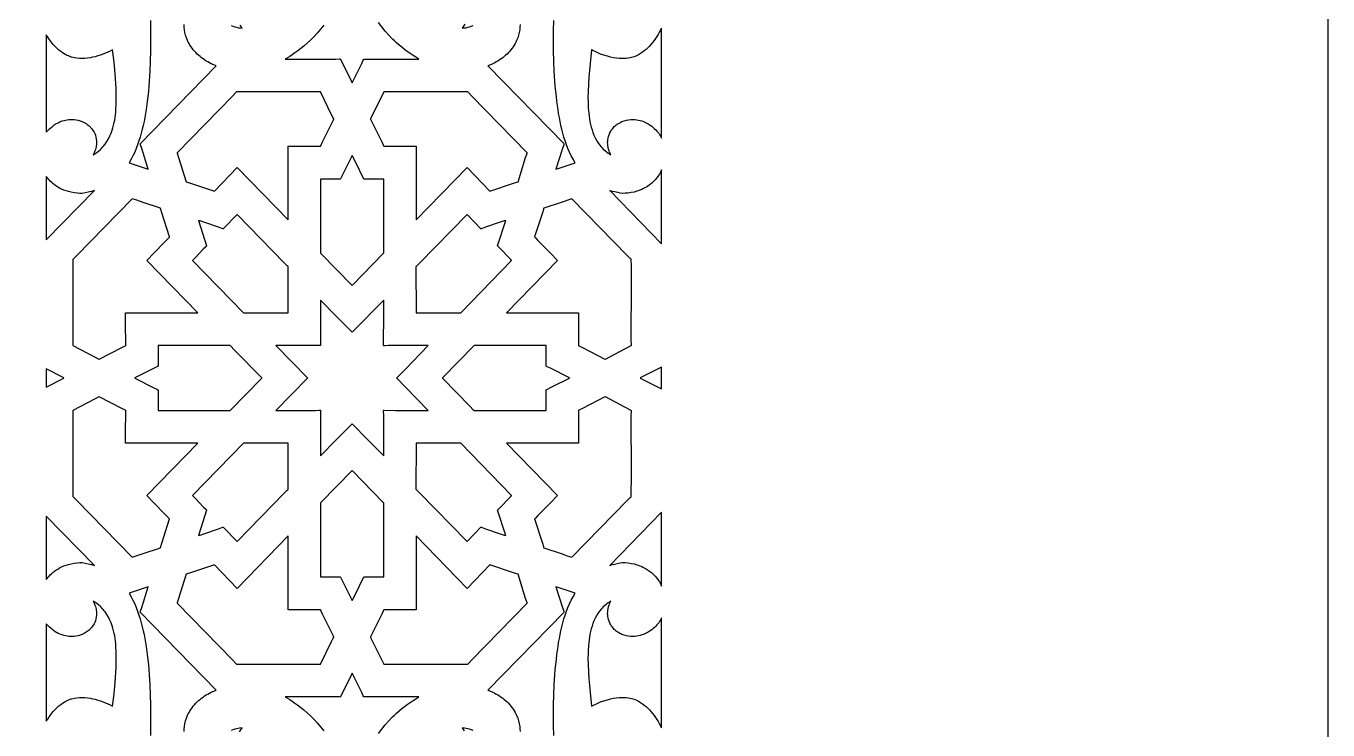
# Model space of a CAD drawing. Extents: x -395 to 395, y -1225 to 1225.
# Drawn here: x 141.1 to 395, y -902.6 to -765.4 of the extents above; entities that cross this region are included whole.
import ezdxf

# ---------------------------------------------------------------- set-up
doc = ezdxf.new("R2010")
doc.units = 0
doc.layers.add('LAYER_1', color=18, linetype='CONTINUOUS')

msp = doc.modelspace()

# ---------------------------------------------------------------- linework, layer by layer
at = {"layer": 'LAYER_1'}
for points in [[(395, 1225), (395, -1225), (-395, -1225), (-395, 1225)], [(255.06, -790.3), (254.98, -790.15), (254.89, -789.95), (254.79, -789.69), (254.69, -789.37), (254.6, -789), (254.53, -788.56), (254.51, -788.39), (254.5, -788.02), (254.51, -787.77), (254.54, -787.5), (254.59, -787.19), (254.66, -786.87), (254.77, -786.53), (254.92, -786.18), (255.1, -785.83), (255.34, -785.48), (255.48, -785.3), (255.63, -785.13), (255.79, -784.96), (255.97, -784.8), (256.17, -784.64), (256.38, -784.48), (256.61, -784.33), (256.85, -784.19), (257.29, -783.98), (257.73, -783.81), (258.17, -783.69), (258.59, -783.61), (259.01, -783.57), (259.41, -783.56), (259.8, -783.57), (260.18, -783.62), (260.54, -783.69), (260.87, -783.77), (261.19, -783.86), (261.49, -783.97), (261.75, -784.08), (261.99, -784.19), (262.39, -784.41), (262.76, -784.65), (263.09, -784.88), (263.39, -785.12), (263.66, -785.36), (263.9, -785.59), (264.11, -785.82), (264.29, -786.03), (264.45, -786.24), (264.69, -786.61), (264.86, -786.9), (264.96, -787.11), (265, -787.22), (265, -765.78), (264.56, -766.59), (264.33, -766.99), (264.08, -767.39), (263.82, -767.78), (263.55, -768.17), (263.26, -768.54), (262.97, -768.9), (262.66, -769.25), (262.34, -769.58), (262, -769.9), (261.65, -770.19), (261.29, -770.47), (260.91, -770.71), (260.53, -770.94), (260.12, -771.13), (259.97, -771.2), (259.65, -771.33), (259.42, -771.4), (259.16, -771.47), (258.86, -771.54), (258.51, -771.6), (258.13, -771.65), (257.71, -771.68), (257.26, -771.69), (256.76, -771.67), (256.24, -771.63), (255.67, -771.54), (255.08, -771.42), (254.44, -771.25), (253.74, -771.03), (253.13, -770.81), (252.61, -770.6), (252.19, -770.4), (251.61, -770.11), (251.45, -770.02), (251.37, -769.99), (251.37, -769.99), (251.06, -772.67), (250.93, -774.01), (250.81, -775.35), (250.73, -776.7), (250.67, -778.04), (250.66, -779.38), (250.67, -780.06), (250.69, -780.73), (250.71, -781.27), (250.75, -781.81), (250.8, -782.36), (250.87, -782.91), (250.95, -783.46), (251.04, -784), (251.16, -784.55), (251.29, -785.08), (251.45, -785.61), (251.63, -786.13), (251.83, -786.63), (252.05, -787.12), (252.3, -787.59), (252.58, -788.05), (252.89, -788.48), (253.22, -788.89), (253.43, -789.12), (253.65, -789.33), (253.88, -789.54), (254.12, -789.74), (254.36, -789.94), (254.61, -790.12), (254.87, -790.29), (255.13, -790.45)], [(154.27, -790.4), (154.5, -790.27), (154.83, -790.02), (155.28, -789.67), (155.5, -789.47), (155.72, -789.27), (155.92, -789.05), (156.12, -788.83), (156.5, -788.35), (156.84, -787.85), (157.14, -787.33), (157.41, -786.78), (157.65, -786.22), (157.85, -785.66), (158, -785.17), (158.13, -784.67), (158.24, -784.18), (158.34, -783.67), (158.42, -783.17), (158.48, -782.66), (158.54, -782.15), (158.58, -781.63), (158.63, -780.6), (158.65, -779.57), (158.64, -778.54), (158.6, -777.51), (158.56, -776.57), (158.5, -775.63), (158.34, -773.75), (158.15, -771.87), (157.94, -769.99), (157.48, -770.22), (157.01, -770.44), (156.53, -770.64), (156.05, -770.84), (155.55, -771.02), (155.05, -771.18), (154.55, -771.33), (154.04, -771.45), (153.53, -771.55), (153.02, -771.63), (152.5, -771.68), (152, -771.7), (151.49, -771.68), (150.99, -771.64), (150.49, -771.55), (150, -771.43), (149.85, -771.39), (149.53, -771.28), (149.31, -771.19), (149.06, -771.08), (148.79, -770.94), (148.49, -770.77), (148.17, -770.57), (147.83, -770.32), (147.47, -770.04), (147.11, -769.72), (146.73, -769.35), (146.35, -768.93), (145.96, -768.46), (145.57, -767.93), (145.28, -767.49), (145, -767.04), (145, -786.07), (145.29, -785.72), (145.6, -785.4), (145.94, -785.11), (146.3, -784.85), (146.43, -784.74), (146.56, -784.63), (146.75, -784.5), (146.99, -784.35), (147.29, -784.19), (147.65, -784.02), (148.07, -783.86), (148.51, -783.74), (148.77, -783.68), (149.06, -783.63), (149.38, -783.59), (149.72, -783.57), (150.07, -783.57), (150.44, -783.59), (150.83, -783.63), (151.22, -783.71), (151.61, -783.82), (152.01, -783.96), (152.4, -784.15), (152.79, -784.38), (152.98, -784.52), (153.17, -784.67), (153.36, -784.83), (153.54, -785), (153.65, -785.12), (153.88, -785.38), (154.02, -785.56), (154.16, -785.78), (154.31, -786.04), (154.44, -786.32), (154.57, -786.64), (154.67, -786.99), (154.75, -787.37), (154.8, -787.78), (154.8, -788), (154.8, -788.22), (154.78, -788.45), (154.75, -788.69), (154.71, -788.93), (154.66, -789.18), (154.58, -789.44), (154.5, -789.7), (154.35, -790.08), (154.17, -790.45)], [(192.18, -792.72), (192.17, -789.92), (192.19, -788.75), (192.19, -788.75), (198.48, -788.76), (198.52, -788.7), (198.59, -788.54), (198.88, -787.93), (201.08, -783.51), (201.06, -783.44), (200.97, -783.27), (200.65, -782.63), (198.48, -778.19), (198.41, -778.18), (198.23, -778.18), (197.55, -778.19), (182.1, -778.19), (182.03, -778.24), (181.89, -778.39), (181.37, -778.94), (170.51, -790.08), (170.52, -790.15), (170.58, -790.33), (170.8, -790.99), (172.28, -795.7), (172.34, -795.73), (172.51, -795.78), (173.15, -795.98), (177.79, -797.53), (182.23, -792.95), (182.23, -792.95), (192.19, -803.16)], [(227.07, -792.95), (227.07, -792.95), (231.51, -797.53), (236.16, -795.98), (236.79, -795.78), (236.96, -795.73), (237.02, -795.7), (238.5, -790.99), (238.73, -790.33), (238.78, -790.15), (238.79, -790.08), (227.93, -778.94), (227.41, -778.39), (227.27, -778.24), (227.21, -778.19), (211.75, -778.19), (211.07, -778.18), (210.89, -778.18), (210.82, -778.19), (208.65, -782.63), (208.33, -783.27), (208.24, -783.44), (208.22, -783.51), (210.42, -787.93), (210.71, -788.54), (210.79, -788.7), (210.83, -788.76), (217.12, -788.75), (217.12, -788.75), (217.13, -789.92), (217.13, -792.72), (217.12, -803.16)], [(210.8, -809.63), (210.81, -809.6), (210.82, -799.17), (210.82, -796.38), (210.81, -795.22), (206.95, -795.22), (206.95, -795.22), (205.29, -791.84), (204.65, -790.56), (202.76, -794.38), (202.47, -795), (202.39, -795.17), (202.35, -795.22), (199.56, -795.22), (198.5, -795.22), (198.5, -808.58), (198.49, -809.34), (198.48, -809.55), (198.49, -809.63), (204.65, -815.92)], [(154.4, -797.43), (153.8, -797.61), (153.2, -797.75), (151.98, -797.99), (151.85, -797.99), (151.54, -797.98), (151.06, -797.94), (150.41, -797.85), (149.87, -797.75), (149.35, -797.63), (148.87, -797.48), (148.42, -797.32), (147.99, -797.14), (147.6, -796.94), (147.23, -796.73), (146.89, -796.51), (146.57, -796.29), (146.28, -796.05), (146.01, -795.82), (145.76, -795.58), (145.54, -795.34), (145.34, -795.11), (145, -794.66), (145, -807.06)], [(265, -807.78), (265, -793.41), (264.87, -793.69), (264.73, -793.96), (264.58, -794.22), (264.43, -794.46), (264.11, -794.92), (263.76, -795.33), (263.4, -795.71), (263.03, -796.04), (262.65, -796.34), (262.27, -796.6), (261.89, -796.83), (261.51, -797.03), (261.15, -797.2), (260.8, -797.35), (260.47, -797.47), (260.17, -797.57), (259.64, -797.71), (259.07, -797.82), (258.49, -797.91), (257.91, -797.96), (257.33, -797.99), (256.92, -797.92), (256.46, -797.83), (255.84, -797.69), (255.37, -797.58), (254.91, -797.43), (265, -807.78)], [(159.71, -828.04), (160.28, -827.76), (160.44, -827.68), (160.49, -827.64), (160.48, -822.99), (160.47, -821.75), (160.48, -821.23), (174.56, -821.23), (164.61, -811.05), (164.91, -810.73), (165.64, -809.97), (168.41, -807.14), (168.89, -806.66), (169.02, -806.53), (169.06, -806.47), (167.54, -801.74), (167.34, -801.09), (167.29, -800.92), (167.26, -800.85), (163.9, -799.73), (162.69, -799.32), (161.78, -799.03), (150.91, -810.14), (150.38, -810.66), (150.24, -810.8), (150.19, -810.86), (150.19, -815.23), (150.2, -826.73), (150.18, -827.4), (150.18, -827.58), (150.19, -827.65), (154.51, -829.88), (155.12, -830.21), (155.28, -830.3), (155.34, -830.32)], [(254.03, -830.3), (254.19, -830.21), (254.79, -829.88), (259.11, -827.65), (259.12, -827.58), (259.12, -827.4), (259.11, -826.73), (259.12, -815.23), (259.12, -812.15), (259.11, -810.86), (259.07, -810.8), (258.92, -810.66), (258.4, -810.14), (247.53, -799.03), (245.4, -799.73), (242.05, -800.85), (242.01, -800.92), (241.96, -801.09), (241.76, -801.74), (240.24, -806.47), (240.28, -806.53), (240.41, -806.66), (240.89, -807.14), (243.66, -809.97), (244.4, -810.73), (244.7, -811.05), (234.74, -821.23), (248.82, -821.23), (248.83, -821.75), (248.83, -822.99), (248.81, -827.64), (248.87, -827.68), (249.02, -827.76), (249.6, -828.04), (253.96, -830.32)], [(183.75, -821.24), (184.5, -821.23), (188.35, -821.23), (192.19, -821.23), (192.19, -812.3), (192.15, -812.24), (192.01, -812.1), (191.48, -811.58), (182.24, -802.1), (182.23, -802.1), (179.51, -804.88), (179.44, -804.87), (179.26, -804.81), (178.6, -804.58), (175.75, -803.61), (174.99, -803.35), (174.67, -803.26), (176.26, -808.2), (176.22, -808.26), (176.09, -808.39), (175.61, -808.87), (174.09, -810.45), (173.69, -810.87), (173.53, -811.05), (183.48, -821.24), (183.55, -821.25)], [(225.83, -821.24), (235.77, -811.05), (235.61, -810.87), (235.21, -810.45), (233.69, -808.87), (233.21, -808.39), (233.08, -808.26), (233.04, -808.2), (234.64, -803.26), (234.31, -803.35), (233.55, -803.61), (230.7, -804.58), (230.04, -804.81), (229.86, -804.87), (229.79, -804.88), (227.07, -802.1), (227.07, -802.1), (217.82, -811.58), (217.3, -812.1), (217.16, -812.24), (217.11, -812.3), (217.12, -821.23), (220.96, -821.23), (224.8, -821.23), (225.55, -821.24), (225.75, -821.25)], [(210.81, -846.98), (210.81, -841.24), (210.79, -840.52), (210.79, -840.33), (210.8, -840.28), (210.81, -840.26), (213.09, -840.27), (217.75, -840.28), (218.99, -840.28), (219.51, -840.27), (215.04, -835.72), (213.36, -833.98), (213.37, -833.96), (213.36, -833.95), (215.04, -832.21), (219.51, -827.66), (219.51, -827.65), (217.38, -827.65), (211.76, -827.66), (211.05, -827.67), (210.86, -827.67), (210.82, -827.67), (210.8, -827.66), (210.81, -821.21), (210.81, -819.49), (210.81, -818.77), (204.65, -825.06), (201.57, -821.92), (198.5, -818.77), (198.48, -819.41), (198.49, -820.95), (198.5, -826.68), (198.51, -827.41), (198.51, -827.6), (198.51, -827.65), (198.5, -827.66), (192.18, -827.65), (190.5, -827.65), (189.79, -827.66), (192.87, -830.8), (195.94, -833.95), (195.93, -833.96), (195.94, -833.98), (192.87, -837.13), (189.79, -840.27), (191.92, -840.28), (197.54, -840.27), (198.25, -840.26), (198.44, -840.26), (198.49, -840.26), (198.5, -840.27), (198.49, -846.71), (198.48, -848.44), (198.5, -849.16), (201.57, -846.01), (204.65, -842.87), (207.73, -846.01), (210.81, -849.16)], [(180.87, -840.28), (187.03, -833.98), (187.03, -833.95), (181.61, -828.42), (181.08, -827.85), (180.93, -827.7), (180.87, -827.65), (173.83, -827.65), (166.8, -827.66), (166.8, -830.68), (166.81, -831.39), (166.81, -831.57), (166.8, -831.64), (162.25, -833.95), (162.25, -833.95), (162.26, -833.96), (162.25, -833.98), (165.98, -835.88), (166.59, -836.17), (166.75, -836.25), (166.8, -836.29), (166.8, -840.27), (173.32, -840.28), (179.84, -840.27), (180.59, -840.28), (180.79, -840.29)], [(242.51, -840.27), (242.52, -839.78), (242.52, -839.12), (242.51, -837.3), (242.5, -836.56), (242.49, -836.36), (242.5, -836.29), (243.75, -835.65), (247.05, -833.98), (247.05, -833.98), (247.04, -833.96), (247.05, -833.95), (243.32, -832.05), (242.72, -831.76), (242.56, -831.68), (242.5, -831.64), (242.51, -828.75), (242.51, -827.66), (229.45, -827.66), (228.71, -827.65), (228.51, -827.64), (228.43, -827.65), (222.28, -833.95), (222.28, -833.98), (227.71, -839.53), (228.23, -840.08), (228.37, -840.23), (228.43, -840.28)], [(148.43, -833.98), (148.42, -833.98), (148.42, -833.96), (148.43, -833.95), (145, -832.2), (145, -835.73)], [(265, -831.85), (260.87, -833.95), (260.89, -833.95), (260.89, -833.97), (260.87, -833.98), (265, -836.08)], [(163.9, -868.2), (167.26, -867.08), (167.29, -867.01), (167.34, -866.84), (167.54, -866.19), (169.06, -861.45), (169.02, -861.4), (168.89, -861.27), (168.41, -860.79), (165.64, -857.96), (164.91, -857.2), (164.61, -856.88), (174.56, -846.7), (160.48, -846.7), (160.47, -846.18), (160.48, -844.94), (160.49, -840.29), (160.44, -840.25), (160.28, -840.17), (159.71, -839.89), (155.34, -837.61), (155.28, -837.63), (155.12, -837.72), (154.51, -838.05), (150.19, -840.28), (150.18, -840.35), (150.18, -840.53), (150.2, -841.2), (150.19, -852.7), (150.18, -855.78), (150.19, -857.07), (150.24, -857.13), (150.38, -857.27), (150.91, -857.79), (161.78, -868.9)], [(258.4, -857.79), (258.92, -857.27), (259.07, -857.13), (259.11, -857.07), (259.12, -852.7), (259.11, -841.2), (259.12, -840.53), (259.12, -840.35), (259.11, -840.28), (254.79, -838.05), (254.19, -837.72), (254.03, -837.63), (253.96, -837.61), (249.6, -839.89), (249.02, -840.17), (248.87, -840.25), (248.81, -840.29), (248.83, -844.94), (248.83, -846.18), (248.82, -846.7), (234.74, -846.7), (244.7, -856.88), (244.4, -857.2), (243.66, -857.96), (240.89, -860.79), (240.41, -861.27), (240.28, -861.4), (240.24, -861.45), (241.76, -866.19), (241.96, -866.84), (242.01, -867.01), (242.05, -867.08), (245.4, -868.2), (246.62, -868.61), (247.53, -868.9)], [(191.48, -856.35), (192.01, -855.83), (192.15, -855.69), (192.19, -855.63), (192.19, -846.7), (188.35, -846.69), (184.5, -846.7), (183.75, -846.69), (183.55, -846.68), (183.48, -846.69), (173.53, -856.88), (173.69, -857.06), (174.09, -857.48), (175.61, -859.05), (176.09, -859.54), (176.22, -859.67), (176.26, -859.73), (174.67, -864.67), (174.99, -864.58), (175.75, -864.32), (178.6, -863.35), (179.26, -863.12), (179.44, -863.06), (179.51, -863.04), (182.23, -865.83), (182.24, -865.83)], [(227.07, -865.83), (229.79, -863.04), (229.86, -863.06), (230.04, -863.12), (230.7, -863.35), (233.55, -864.32), (234.31, -864.58), (234.64, -864.67), (233.04, -859.73), (233.08, -859.67), (233.21, -859.54), (233.69, -859.05), (235.21, -857.48), (235.61, -857.06), (235.77, -856.88), (225.83, -846.69), (225.75, -846.68), (225.55, -846.69), (224.8, -846.7), (220.96, -846.69), (217.12, -846.7), (217.11, -855.63), (217.16, -855.69), (217.3, -855.83), (217.82, -856.35), (227.07, -865.83)], [(205.29, -876.09), (206.95, -872.71), (206.95, -872.71), (210.81, -872.71), (210.82, -871.54), (210.82, -868.76), (210.81, -858.33), (210.8, -858.3), (204.65, -852.01), (198.49, -858.3), (198.48, -858.38), (198.49, -858.58), (198.5, -859.35), (198.5, -872.71), (199.56, -872.71), (202.35, -872.71), (202.39, -872.76), (202.47, -872.93), (202.76, -873.54), (204.65, -877.36)], [(145.16, -873.05), (145.34, -872.82), (145.54, -872.59), (145.76, -872.35), (146.01, -872.11), (146.28, -871.88), (146.57, -871.64), (146.89, -871.42), (147.23, -871.2), (147.6, -870.99), (147.99, -870.79), (148.42, -870.61), (148.87, -870.44), (149.35, -870.3), (149.87, -870.18), (150.41, -870.08), (151.06, -869.99), (151.54, -869.95), (151.98, -869.94), (152.59, -870.05), (153.2, -870.17), (153.8, -870.32), (154.4, -870.49), (145, -860.87), (145, -873.27)], [(265, -860.15), (265, -860.15), (254.91, -870.49), (255.37, -870.35), (255.84, -870.23), (256.92, -870.01), (257.33, -869.94), (257.91, -869.96), (258.49, -870.02), (259.07, -870.1), (259.64, -870.22), (260.17, -870.36), (260.47, -870.46), (260.8, -870.58), (261.15, -870.73), (261.51, -870.9), (261.89, -871.1), (262.27, -871.33), (262.65, -871.59), (263.03, -871.89), (263.4, -872.22), (263.76, -872.59), (264.11, -873.01), (264.43, -873.47), (264.58, -873.71), (264.73, -873.97), (264.87, -874.24), (265, -874.52)], [(198.48, -889.74), (200.65, -885.3), (200.97, -884.66), (201.06, -884.49), (201.08, -884.42), (198.88, -880), (198.59, -879.39), (198.52, -879.22), (198.48, -879.17), (192.19, -879.18), (192.19, -879.17), (192.17, -878), (192.18, -875.21), (192.19, -864.76), (182.23, -874.97), (182.23, -874.98), (177.79, -870.4), (173.15, -871.95), (172.51, -872.15), (172.34, -872.2), (172.28, -872.23), (170.8, -876.94), (170.58, -877.6), (170.52, -877.78), (170.51, -877.85), (181.37, -888.99), (181.89, -889.54), (182.03, -889.69), (182.1, -889.74), (197.55, -889.73), (198.23, -889.75), (198.41, -889.75)], [(211.07, -889.75), (211.75, -889.73), (227.21, -889.74), (227.27, -889.69), (227.41, -889.54), (227.93, -888.99), (238.79, -877.85), (238.78, -877.78), (238.73, -877.6), (238.5, -876.94), (237.02, -872.23), (236.96, -872.2), (236.79, -872.15), (236.16, -871.95), (231.51, -870.4), (227.07, -874.98), (227.07, -874.97), (217.12, -864.76), (217.13, -875.21), (217.13, -878), (217.12, -879.17), (217.12, -879.18), (210.83, -879.17), (210.79, -879.22), (210.71, -879.39), (210.42, -880), (208.22, -884.42), (208.24, -884.49), (208.33, -884.66), (208.65, -885.3), (210.82, -889.74), (210.89, -889.75)], [(145.28, -900.44), (145.57, -900), (145.96, -899.47), (146.35, -899), (146.73, -898.58), (147.11, -898.21), (147.47, -897.89), (147.83, -897.6), (148.17, -897.36), (148.49, -897.16), (148.79, -896.99), (149.06, -896.85), (149.53, -896.65), (149.85, -896.54), (150, -896.5), (150.49, -896.37), (150.99, -896.29), (151.49, -896.25), (152, -896.23), (152.5, -896.25), (153.02, -896.3), (153.53, -896.38), (154.04, -896.48), (154.55, -896.6), (155.05, -896.75), (155.55, -896.91), (156.05, -897.09), (156.53, -897.29), (157.01, -897.49), (157.48, -897.71), (157.94, -897.94), (158.15, -896.06), (158.34, -894.18), (158.5, -892.3), (158.56, -891.36), (158.6, -890.42), (158.64, -889.39), (158.65, -888.36), (158.63, -887.33), (158.58, -886.29), (158.54, -885.78), (158.48, -885.27), (158.42, -884.76), (158.34, -884.25), (158.24, -883.75), (158.13, -883.25), (158, -882.76), (157.85, -882.27), (157.65, -881.7), (157.41, -881.15), (157.14, -880.6), (156.84, -880.08), (156.5, -879.57), (156.31, -879.33), (156.12, -879.1), (155.92, -878.87), (155.72, -878.66), (155.5, -878.45), (155.28, -878.26), (154.83, -877.9), (154.5, -877.66), (154.27, -877.53), (154.17, -877.48), (154.35, -877.85), (154.5, -878.22), (154.58, -878.49), (154.66, -878.75), (154.71, -879), (154.75, -879.24), (154.78, -879.48), (154.8, -879.71), (154.8, -880.15), (154.75, -880.56), (154.67, -880.94), (154.57, -881.29), (154.44, -881.61), (154.31, -881.89), (154.16, -882.15), (154.02, -882.36), (153.88, -882.55), (153.65, -882.81), (153.54, -882.93), (153.36, -883.1), (153.17, -883.26), (152.98, -883.41), (152.79, -883.54), (152.4, -883.78), (152.01, -883.96), (151.61, -884.11), (151.22, -884.22), (150.83, -884.3), (150.44, -884.34), (150.07, -884.36), (149.72, -884.36), (149.38, -884.34), (149.06, -884.3), (148.77, -884.25), (148.51, -884.19), (148.07, -884.06), (147.65, -883.9), (147.29, -883.74), (146.99, -883.58), (146.75, -883.43), (146.43, -883.19), (146.3, -883.08), (145.94, -882.82), (145.6, -882.53), (145.29, -882.21), (145, -881.86), (145, -900.89)], [(265, -880.71), (264.96, -880.81), (264.86, -881.02), (264.69, -881.32), (264.45, -881.69), (264.29, -881.89), (264.11, -882.11), (263.9, -882.34), (263.66, -882.57), (263.39, -882.8), (263.09, -883.04), (262.76, -883.28), (262.39, -883.52), (261.99, -883.73), (261.75, -883.85), (261.49, -883.96), (261.19, -884.06), (260.87, -884.16), (260.54, -884.24), (260.18, -884.31), (259.8, -884.35), (259.41, -884.37), (259.01, -884.36), (258.59, -884.32), (258.17, -884.24), (257.73, -884.12), (257.29, -883.95), (257.07, -883.85), (256.85, -883.74), (256.61, -883.59), (256.38, -883.45), (256.17, -883.29), (255.97, -883.13), (255.79, -882.97), (255.63, -882.8), (255.48, -882.63), (255.34, -882.45), (255.1, -882.1), (254.92, -881.75), (254.77, -881.4), (254.66, -881.06), (254.59, -880.73), (254.54, -880.43), (254.51, -880.15), (254.5, -879.91), (254.51, -879.54), (254.53, -879.37), (254.6, -878.93), (254.69, -878.55), (254.79, -878.24), (254.89, -877.98), (255.06, -877.63), (255.13, -877.48), (254.87, -877.64), (254.61, -877.81), (254.36, -877.99), (254.12, -878.18), (253.88, -878.38), (253.65, -878.59), (253.43, -878.81), (253.22, -879.04), (252.89, -879.45), (252.58, -879.88), (252.3, -880.33), (252.05, -880.81), (251.83, -881.3), (251.63, -881.8), (251.45, -882.32), (251.29, -882.84), (251.16, -883.38), (251.04, -883.92), (250.95, -884.47), (250.87, -885.02), (250.8, -885.57), (250.75, -886.12), (250.69, -887.2), (250.67, -887.87), (250.66, -888.54), (250.67, -889.89), (250.73, -891.23), (250.81, -892.58), (250.93, -893.92), (251.06, -895.26), (251.37, -897.94), (251.37, -897.94), (251.61, -897.82), (252.19, -897.52), (252.61, -897.33), (253.13, -897.12), (253.74, -896.9), (254.44, -896.68), (255.08, -896.51), (255.67, -896.38), (256.24, -896.3), (256.76, -896.25), (257.26, -896.24), (257.71, -896.24), (258.13, -896.28), (258.51, -896.32), (258.86, -896.38), (259.16, -896.45), (259.65, -896.6), (259.97, -896.73), (260.12, -896.79), (260.53, -896.99), (260.91, -897.21), (261.29, -897.46), (261.65, -897.74), (262, -898.03), (262.34, -898.34), (262.66, -898.68), (262.97, -899.02), (263.26, -899.39), (263.55, -899.76), (263.82, -900.14), (264.08, -900.54), (264.33, -900.93), (264.56, -901.34), (265, -902.15)]]:
    msp.add_lwpolyline(points, close=True, dxfattribs=at)
for points in [[(165.31, -764.26), (165.34, -766.24), (165.35, -768.22), (165.34, -770.19), (165.29, -772.17), (165.21, -774.15), (165.09, -776.12), (165.01, -777.1), (164.92, -778.09), (164.81, -779.07), (164.7, -780.05), (164.48, -781.6), (164.36, -782.38), (164.23, -783.16), (164.08, -783.93), (163.91, -784.71), (163.73, -785.48), (163.53, -786.24), (163.32, -787), (163.08, -787.74), (162.82, -788.48), (162.54, -789.21), (162.24, -789.93), (161.91, -790.63), (161.56, -791.32), (161.17, -792), (161.94, -792.26), (164.08, -792.99), (164.66, -793.18), (164.9, -793.25), (163.61, -789.21), (163.38, -788.54), (163.32, -788.36), (163.31, -788.29), (178.16, -773.12), (177.66, -772.92), (177.17, -772.7), (176.85, -772.54), (176.52, -772.36), (176.2, -772.17), (175.89, -771.97), (175.58, -771.76), (175.28, -771.54), (174.99, -771.31), (174.7, -771.06), (174.43, -770.81), (174.16, -770.54), (173.91, -770.27), (173.67, -769.99), (173.44, -769.69), (173.23, -769.39), (173.03, -769.08), (172.84, -768.76), (172.7, -768.48), (172.57, -768.2), (172.35, -767.66), (172.18, -767.11), (172.05, -766.58), (171.96, -766.06), (171.91, -765.56), (171.89, -765.07)], [(237.41, -765.07), (237.39, -765.56), (237.34, -766.06), (237.25, -766.58), (237.12, -767.11), (236.95, -767.66), (236.73, -768.2), (236.6, -768.48), (236.46, -768.76), (236.27, -769.08), (236.08, -769.39), (235.86, -769.69), (235.63, -769.99), (235.39, -770.27), (235.14, -770.54), (234.88, -770.81), (234.6, -771.06), (234.32, -771.31), (234.02, -771.54), (233.72, -771.76), (233.41, -771.97), (233.1, -772.17), (232.78, -772.36), (232.46, -772.54), (232.13, -772.7), (231.64, -772.92), (231.14, -773.12), (246, -788.29), (245.98, -788.36), (245.92, -788.54), (245.7, -789.21), (244.4, -793.25), (244.65, -793.18), (245.22, -792.99), (247.36, -792.26), (248.13, -792), (247.75, -791.32), (247.39, -790.63), (247.06, -789.93), (246.76, -789.21), (246.48, -788.48), (246.22, -787.74), (245.98, -787), (245.77, -786.24), (245.57, -785.48), (245.39, -784.71), (245.23, -783.93), (245.08, -783.16), (244.94, -782.38), (244.82, -781.6), (244.61, -780.05), (244.49, -779.07), (244.39, -778.09), (244.29, -777.1), (244.22, -776.12), (244.09, -774.15), (244.01, -772.17), (243.96, -770.19), (243.95, -768.22), (243.96, -766.24), (243.99, -764.26)], [(181.05, -765.24), (181.41, -765.38), (181.76, -765.5), (182.1, -765.59), (182.41, -765.67), (182.7, -765.72), (183.19, -765.79), (182.92, -765.4), (182.79, -765.2)], [(199.13, -765.16), (198.47, -765.98), (197.81, -766.75), (197.16, -767.45), (196.52, -768.11), (195.88, -768.7), (195.26, -769.25), (194.65, -769.75), (194.07, -770.19), (193.51, -770.6), (192.98, -770.95), (192.49, -771.27), (192.02, -771.55), (191.6, -771.78), (201.47, -771.78), (202.12, -771.77), (202.29, -771.77), (202.36, -771.78), (204.65, -776.44), (206.52, -772.65), (206.83, -772.01), (206.91, -771.84), (206.95, -771.78), (217.7, -771.78), (217.11, -771.45), (216.53, -771.1), (215.97, -770.72), (215.41, -770.33), (214.86, -769.93), (214.33, -769.5), (213.81, -769.07), (213.3, -768.61), (212.92, -768.25), (212.55, -767.89), (211.82, -767.13), (211.12, -766.33), (210.45, -765.51), (209.82, -764.67)], [(226.64, -765), (226.38, -765.4), (226.11, -765.79), (226.6, -765.72), (226.89, -765.67), (227.21, -765.59), (227.54, -765.5), (227.9, -765.38), (228.26, -765.24)], [(171.89, -902.86), (171.91, -902.37), (171.96, -901.87), (172.05, -901.35), (172.18, -900.81), (172.35, -900.27), (172.57, -899.72), (172.7, -899.45), (172.84, -899.17), (173.03, -898.85), (173.23, -898.54), (173.44, -898.24), (173.67, -897.94), (173.91, -897.66), (174.16, -897.38), (174.43, -897.12), (174.7, -896.86), (174.99, -896.62), (175.28, -896.39), (175.58, -896.16), (175.89, -895.95), (176.2, -895.75), (176.52, -895.57), (176.85, -895.39), (177.17, -895.23), (177.66, -895.01), (178.16, -894.81), (163.31, -879.64), (163.32, -879.57), (163.38, -879.39), (163.61, -878.72), (164.9, -874.68), (164.66, -874.75), (164.08, -874.94), (161.94, -875.67), (161.17, -875.93), (161.56, -876.6), (161.91, -877.29), (162.24, -878), (162.54, -878.72), (162.82, -879.44), (163.08, -880.18), (163.32, -880.93), (163.53, -881.69), (163.73, -882.45), (163.91, -883.22), (164.08, -883.99), (164.23, -884.77), (164.36, -885.55), (164.48, -886.33), (164.7, -887.88), (164.81, -888.86), (164.92, -889.84), (165.01, -890.82), (165.09, -891.81), (165.21, -893.78), (165.29, -895.76), (165.34, -897.73), (165.35, -899.71), (165.34, -901.69), (165.31, -903.67)], [(243.99, -903.67), (243.96, -901.69), (243.95, -899.71), (243.96, -897.73), (244.01, -895.76), (244.09, -893.78), (244.22, -891.81), (244.29, -890.82), (244.39, -889.84), (244.49, -888.86), (244.61, -887.88), (244.82, -886.33), (244.94, -885.55), (245.08, -884.77), (245.23, -883.99), (245.39, -883.22), (245.57, -882.45), (245.77, -881.69), (245.98, -880.93), (246.22, -880.18), (246.48, -879.44), (246.76, -878.72), (247.06, -878), (247.39, -877.29), (247.75, -876.6), (248.13, -875.93), (247.36, -875.67), (245.22, -874.94), (244.65, -874.75), (244.4, -874.68), (245.7, -878.72), (245.92, -879.39), (245.98, -879.57), (246, -879.64), (231.14, -894.81), (231.64, -895.01), (232.13, -895.23), (232.46, -895.39), (232.78, -895.57), (233.1, -895.75), (233.41, -895.95), (233.72, -896.16), (234.02, -896.39), (234.32, -896.62), (234.6, -896.86), (234.88, -897.12), (235.14, -897.38), (235.39, -897.66), (235.63, -897.94), (235.86, -898.24), (236.08, -898.54), (236.27, -898.85), (236.46, -899.17), (236.6, -899.45), (236.73, -899.72), (236.95, -900.27), (237.12, -900.81), (237.25, -901.35), (237.34, -901.87), (237.39, -902.37), (237.41, -902.86)], [(209.82, -903.26), (210.45, -902.41), (211.12, -901.59), (211.82, -900.8), (212.55, -900.04), (212.92, -899.67), (213.3, -899.32), (213.81, -898.86), (214.33, -898.42), (214.86, -898), (215.41, -897.59), (215.97, -897.2), (216.53, -896.83), (217.11, -896.48), (217.7, -896.14), (206.95, -896.15), (206.91, -896.09), (206.83, -895.92), (206.52, -895.28), (204.65, -891.49), (202.36, -896.15), (202.29, -896.16), (202.12, -896.15), (201.47, -896.14), (191.6, -896.14), (192.02, -896.38), (192.49, -896.66), (192.98, -896.97), (193.51, -897.33), (194.07, -897.73), (194.65, -898.18), (195.26, -898.68), (195.88, -899.23), (196.52, -899.82), (197.16, -900.47), (197.81, -901.18), (198.47, -901.95), (199.13, -902.77)], [(182.66, -902.92), (182.92, -902.53), (183.19, -902.14), (182.7, -902.21), (182.41, -902.26), (182.1, -902.33), (181.76, -902.43), (181.41, -902.55), (181.05, -902.69)], [(228.26, -902.69), (227.9, -902.55), (227.54, -902.43), (227.21, -902.33), (226.89, -902.26), (226.6, -902.21), (226.11, -902.14), (226.38, -902.53), (226.51, -902.72)]]:
    msp.add_lwpolyline(points, dxfattribs=at)

doc.saveas('drawing.dxf')
